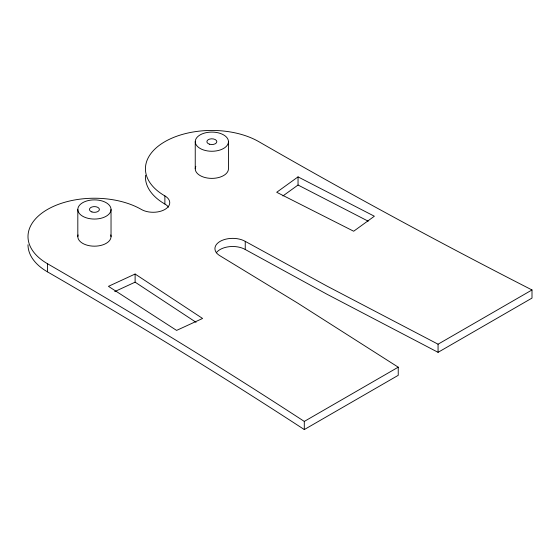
<?xml version="1.0" encoding="UTF-8"?>
<svg xmlns="http://www.w3.org/2000/svg" width="560" height="560" viewBox="0 0 560 560"><rect width="100%" height="100%" fill="white"/><g stroke="black" fill="none" stroke-linecap="round" stroke-linejoin="round"><path stroke-width="0.84" d="M298.039 176.883L276.703 192.283L353.668 231.231L374.36 216.23L298.039 176.883L298.039 185.024L282.898 195.951M398.237 367.185L398.237 375.319L304.297 429.562L304.297 421.421L398.237 367.185L297.528 303.009L220.129 255.871A17.759 10.255 0 0 1 220.129 241.367A17.759 10.255 0 0 1 245.245 241.367L326.893 286.048L438.06 344.197L532 289.961L532 298.095L438.06 352.331L326.893 294.189L245.245 249.501A17.759 10.255 0 0 0 216.279 252.826M135.114 274.029L108.444 286.342L176.596 330.407L202.58 318.465L135.114 274.029L135.114 282.163L196.049 322.301M114.723 291.585L135.114 282.163M532 289.961C439.733 242.802 348.6 193.424 258.825 141.673A66.43 38.353 0 0 0 164.885 141.673A66.43 38.353 0 0 0 164.885 195.909A16.604 9.59 0 0 1 164.885 209.468A16.604 9.59 0 0 1 141.4 209.468A66.43 38.353 0 0 0 47.453 209.468A66.43 38.353 0 0 0 47.453 263.704L47.453 271.845C134.442 322.14 220.136 374.668 304.297 429.562M298.039 185.024L368.193 221.186M47.453 263.704C134.442 314.006 220.136 366.527 304.297 421.421M438.06 344.197L438.06 352.331M245.245 241.367L245.245 249.501M228.459 141.673A16.604 9.59 0 0 1 203.553 149.975A16.604 9.59 0 0 1 203.553 133.371A16.604 9.59 0 0 1 228.459 141.673L228.459 168.791A16.604 9.59 0 0 1 209.685 178.297A16.604 9.59 0 0 1 195.811 166.313M195.244 141.673L195.244 168.791M164.885 195.909L164.885 204.043A16.604 9.59 0 0 1 168.483 207.158M111.034 209.468A16.604 9.59 0 0 1 86.121 217.77A16.604 9.59 0 0 1 86.121 201.166A16.604 9.59 0 0 1 111.034 209.468L111.034 236.586M77.819 209.468L77.819 236.586M110.782 234.92A16.604 9.59 0 0 1 94.43 246.176A16.604 9.59 0 0 1 78.071 234.92M164.885 204.043A66.43 38.353 0 0 1 145.488 175.266M47.453 271.845A66.43 38.353 0 0 1 28 244.727M209.363 144.165A4.984 2.877 0 0 0 216.839 141.673A4.984 2.877 0 0 0 209.363 139.181A4.984 2.877 0 0 0 209.363 144.165M91.938 211.96A4.984 2.877 0 0 0 99.407 209.468A4.984 2.877 0 0 0 91.938 206.976A4.984 2.877 0 0 0 91.938 211.96"/></g></svg>
